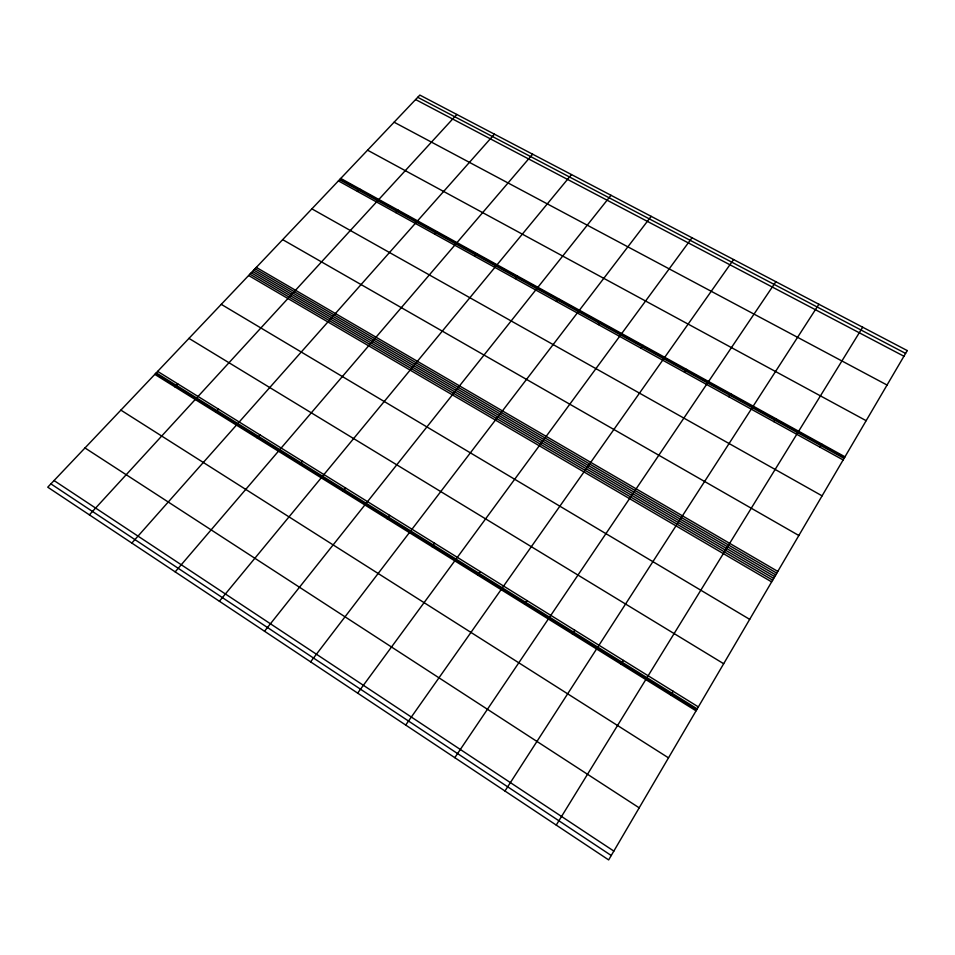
<?xml version="1.0" encoding="UTF-8"?>
<svg xmlns="http://www.w3.org/2000/svg" width="955" height="955" viewBox="0 0 955 955"><rect width="100%" height="100%" fill="white"/><g stroke="black" fill="none" stroke-linecap="round" stroke-linejoin="round"><path stroke-width="1.43" d="M670.804 695.133L673.12 691.253M819.844 447.071L821.706 443.968M556.24 825.084L862.687 327.219M621.06 664.202L623.436 660.43M773.908 421.668L775.818 418.636M504.968 791.015L818.901 304.263M572.332 633.917L574.767 630.228M728.82 396.743L730.778 393.77M454.795 757.673L775.878 281.713M524.593 604.24L527.088 600.635M684.544 372.259L686.55 369.358M405.696 725.048L733.595 259.545M477.822 575.161L480.353 571.639M641.068 348.229L643.121 345.376M357.648 693.115L692.029 237.759M431.97 546.666L434.561 543.216M598.367 324.616L600.456 321.823M310.59 661.851L651.179 216.343M387.026 518.72L389.652 515.354M556.431 301.422L558.556 298.688M264.511 631.231L611.009 195.286M342.952 491.324L345.626 488.029M515.223 278.645L517.395 275.971M219.387 601.244L571.496 174.574M299.739 464.452L302.449 461.229M474.742 256.262L476.939 253.636M175.171 571.866L532.651 154.209M257.337 438.106L260.082 434.955M434.955 234.262L437.187 231.683M131.838 543.073L494.427 134.178M215.746 412.25L218.528 409.158M395.848 212.631L398.116 210.112M89.376 514.852L456.836 114.469M174.932 386.882L177.749 383.862M357.397 191.382L359.701 188.911M417.729 97.303L905.591 353.41M415.604 99.547L903.931 356.239M394.105 122.204L887.052 385.032M367.556 150.186L866.149 420.678M340.744 178.442L844.972 456.812M340.159 179.051L844.518 457.6M339.574 179.659L844.053 458.376M338.416 180.889L843.134 459.952M311.879 208.859L822.088 495.848M282.668 239.633L798.846 535.504M256.31 267.412L777.788 571.412M255.033 268.761L776.773 573.155M253.755 270.11L775.747 574.898M252.478 271.447L774.732 576.641M251.201 272.796L773.705 578.384M249.912 274.157L772.679 580.139M248.634 275.506L771.652 581.893M221.262 304.347L749.687 619.353M188.959 338.38L723.675 663.725M157.647 371.388L698.356 706.915M156.226 372.88L697.21 708.873M155.522 373.62L696.637 709.851M154.817 374.372L696.064 710.83M120.891 410.125L668.5 757.852M84.983 447.955L639.193 807.835M54.053 480.556L613.838 851.084M50.902 483.875L611.26 855.501M907.25 350.581L608.657 859.918L47.75 487.193L419.842 95.082L907.25 350.581"/></g></svg>
